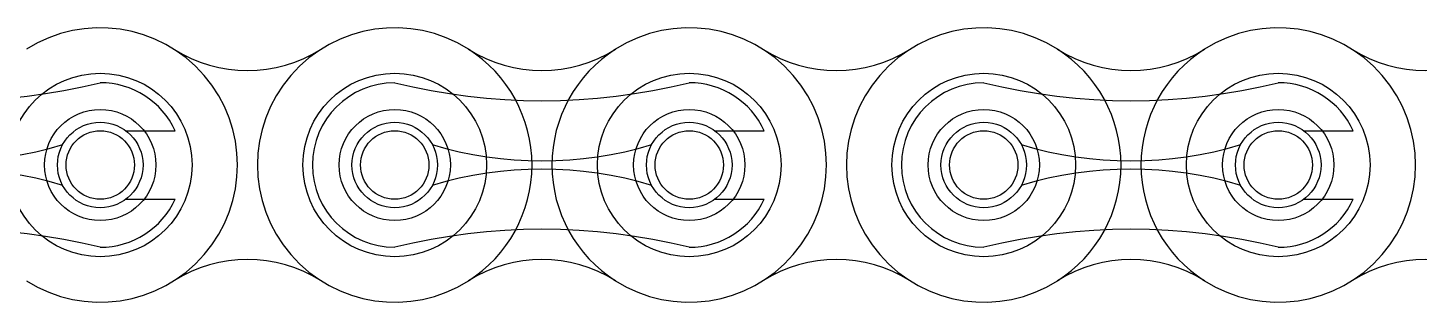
# Model space of a CAD drawing. Header units: metres. Extents: x 0 to 63075, y 0 to 44550.
# Drawn here: x 36211.9 to 36271.9, y 35229.2 to 35241 of the extents above; entities that cross this region are included whole.
import ezdxf

# ---------------------------------------------------------------- set-up
doc = ezdxf.new("R2010")
doc.units = ezdxf.units.M
doc.header["$LTSCALE"] = 75
doc.linetypes.add('HIDDEN2', pattern=[4.7625, 3.175, -1.5875])
doc.layers.add('SDM', color=7, linetype='Continuous')
doc.layers.add('ST1', color=7, linetype='HIDDEN2')

# ---------------------------------------------------------------- blocks, each defined once
blk = doc.blocks.new('A$Ce03ead7b')
at = {"layer": 'ST1'}
for p, q in [((403.784, 1695.666), (405.908, 1695.666)), ((429.184, 1695.666), (431.308, 1695.666)), ((454.584, 1695.666), (456.708, 1695.666)), ((403.784, 1692.714), (405.908, 1692.714)), ((429.184, 1692.714), (431.308, 1692.714)), ((454.584, 1692.714), (456.708, 1692.714))]:
    blk.add_line(p, q, dxfattribs=at)
for centre, radius in [((402.677, 1694.19), 3.96), ((415.377, 1694.19), 3.96), ((428.077, 1694.19), 3.96), ((440.777, 1694.19), 3.96), ((453.477, 1694.19), 3.96), ((402.677, 1694.19), 2.399), ((415.377, 1694.19), 2.399), ((428.077, 1694.19), 2.398), ((440.777, 1694.19), 2.399), ((453.477, 1694.19), 2.399), ((402.677, 1694.19), 1.845), ((402.677, 1694.19), 1.476), ((415.377, 1694.19), 1.845), ((415.377, 1694.19), 1.476), ((428.077, 1694.19), 1.845), ((428.077, 1694.19), 1.476), ((440.777, 1694.19), 1.845), ((440.777, 1694.19), 1.476), ((453.477, 1694.19), 1.845), ((453.477, 1694.19), 1.476)]:
    blk.add_circle(centre, radius, dxfattribs=at)
for centre, radius, start, end in [((402.677, 1694.19), 5.92, 237.56669, 122.43331), ((415.377, 1694.19), 5.92, 57.56669, 302.43331), ((428.077, 1694.19), 5.92, 237.56669, 122.43331), ((440.777, 1694.19), 5.92, 57.56669, 302.43331), ((453.477, 1694.19), 5.92, 237.56669, 122.43331), ((409.027, 1704.183), 5.92, 237.56669, 302.43331), ((421.727, 1704.183), 5.92, 237.56669, 302.43331), ((415.377, 1694.19), 5.92, 302.43324, 57.56676), ((428.077, 1694.19), 5.92, 122.43324, 237.56676), ((434.427, 1704.183), 5.92, 237.56669, 302.43331), ((447.127, 1704.183), 5.92, 237.56669, 302.43331), ((440.777, 1694.19), 5.92, 302.43324, 57.56676), ((453.477, 1694.19), 5.92, 122.43324, 237.56676), ((459.827, 1704.183), 5.92, 237.56669, 302.43331), ((396.327, 1723.287), 26.322, 256.04015, 283.95985), ((402.677, 1694.19), 3.552, 24.55336, 90), ((415.377, 1694.19), 3.552, 90, 270), ((421.727, 1723.287), 26.322, 256.04015, 283.95985), ((428.077, 1694.19), 3.552, 24.55336, 90), ((440.777, 1694.19), 3.552, 90, 270), ((447.127, 1723.287), 26.322, 256.04015, 283.95985), ((453.477, 1694.19), 3.552, 24.55336, 90), ((396.327, 1710.542), 16.175, 252.993, 287.007), ((421.727, 1710.542), 16.175, 252.993, 287.007), ((447.127, 1710.542), 16.175, 252.993, 287.007), ((396.327, 1677.838), 16.175, 72.993, 107.007), ((421.727, 1677.838), 16.175, 72.993, 107.007), ((447.127, 1677.838), 16.175, 72.993, 107.007), ((402.677, 1694.19), 3.552, 270, 335.44664), ((428.077, 1694.19), 3.552, 270, 335.44664), ((453.477, 1694.19), 3.552, 270, 335.44664), ((396.327, 1665.093), 26.322, 76.04015, 103.95985), ((421.727, 1665.093), 26.322, 76.04015, 103.95985), ((447.127, 1665.093), 26.322, 76.04015, 103.95985), ((409.027, 1684.197), 5.92, 57.56669, 122.43331), ((421.727, 1684.197), 5.92, 57.56669, 122.43331), ((434.427, 1684.197), 5.92, 57.56669, 122.43331), ((447.127, 1684.197), 5.92, 57.56669, 122.43331), ((459.827, 1684.197), 5.92, 57.56669, 122.43331)]:
    blk.add_arc(centre, radius, start, end, dxfattribs=at)

msp = doc.modelspace()

# ---------------------------------------------------------------- block references
at = {"layer": 'SDM'}
msp.add_blockref('A$Ce03ead7b', (35812.302, 33540.915), dxfattribs=at)

doc.saveas('drawing.dxf')
